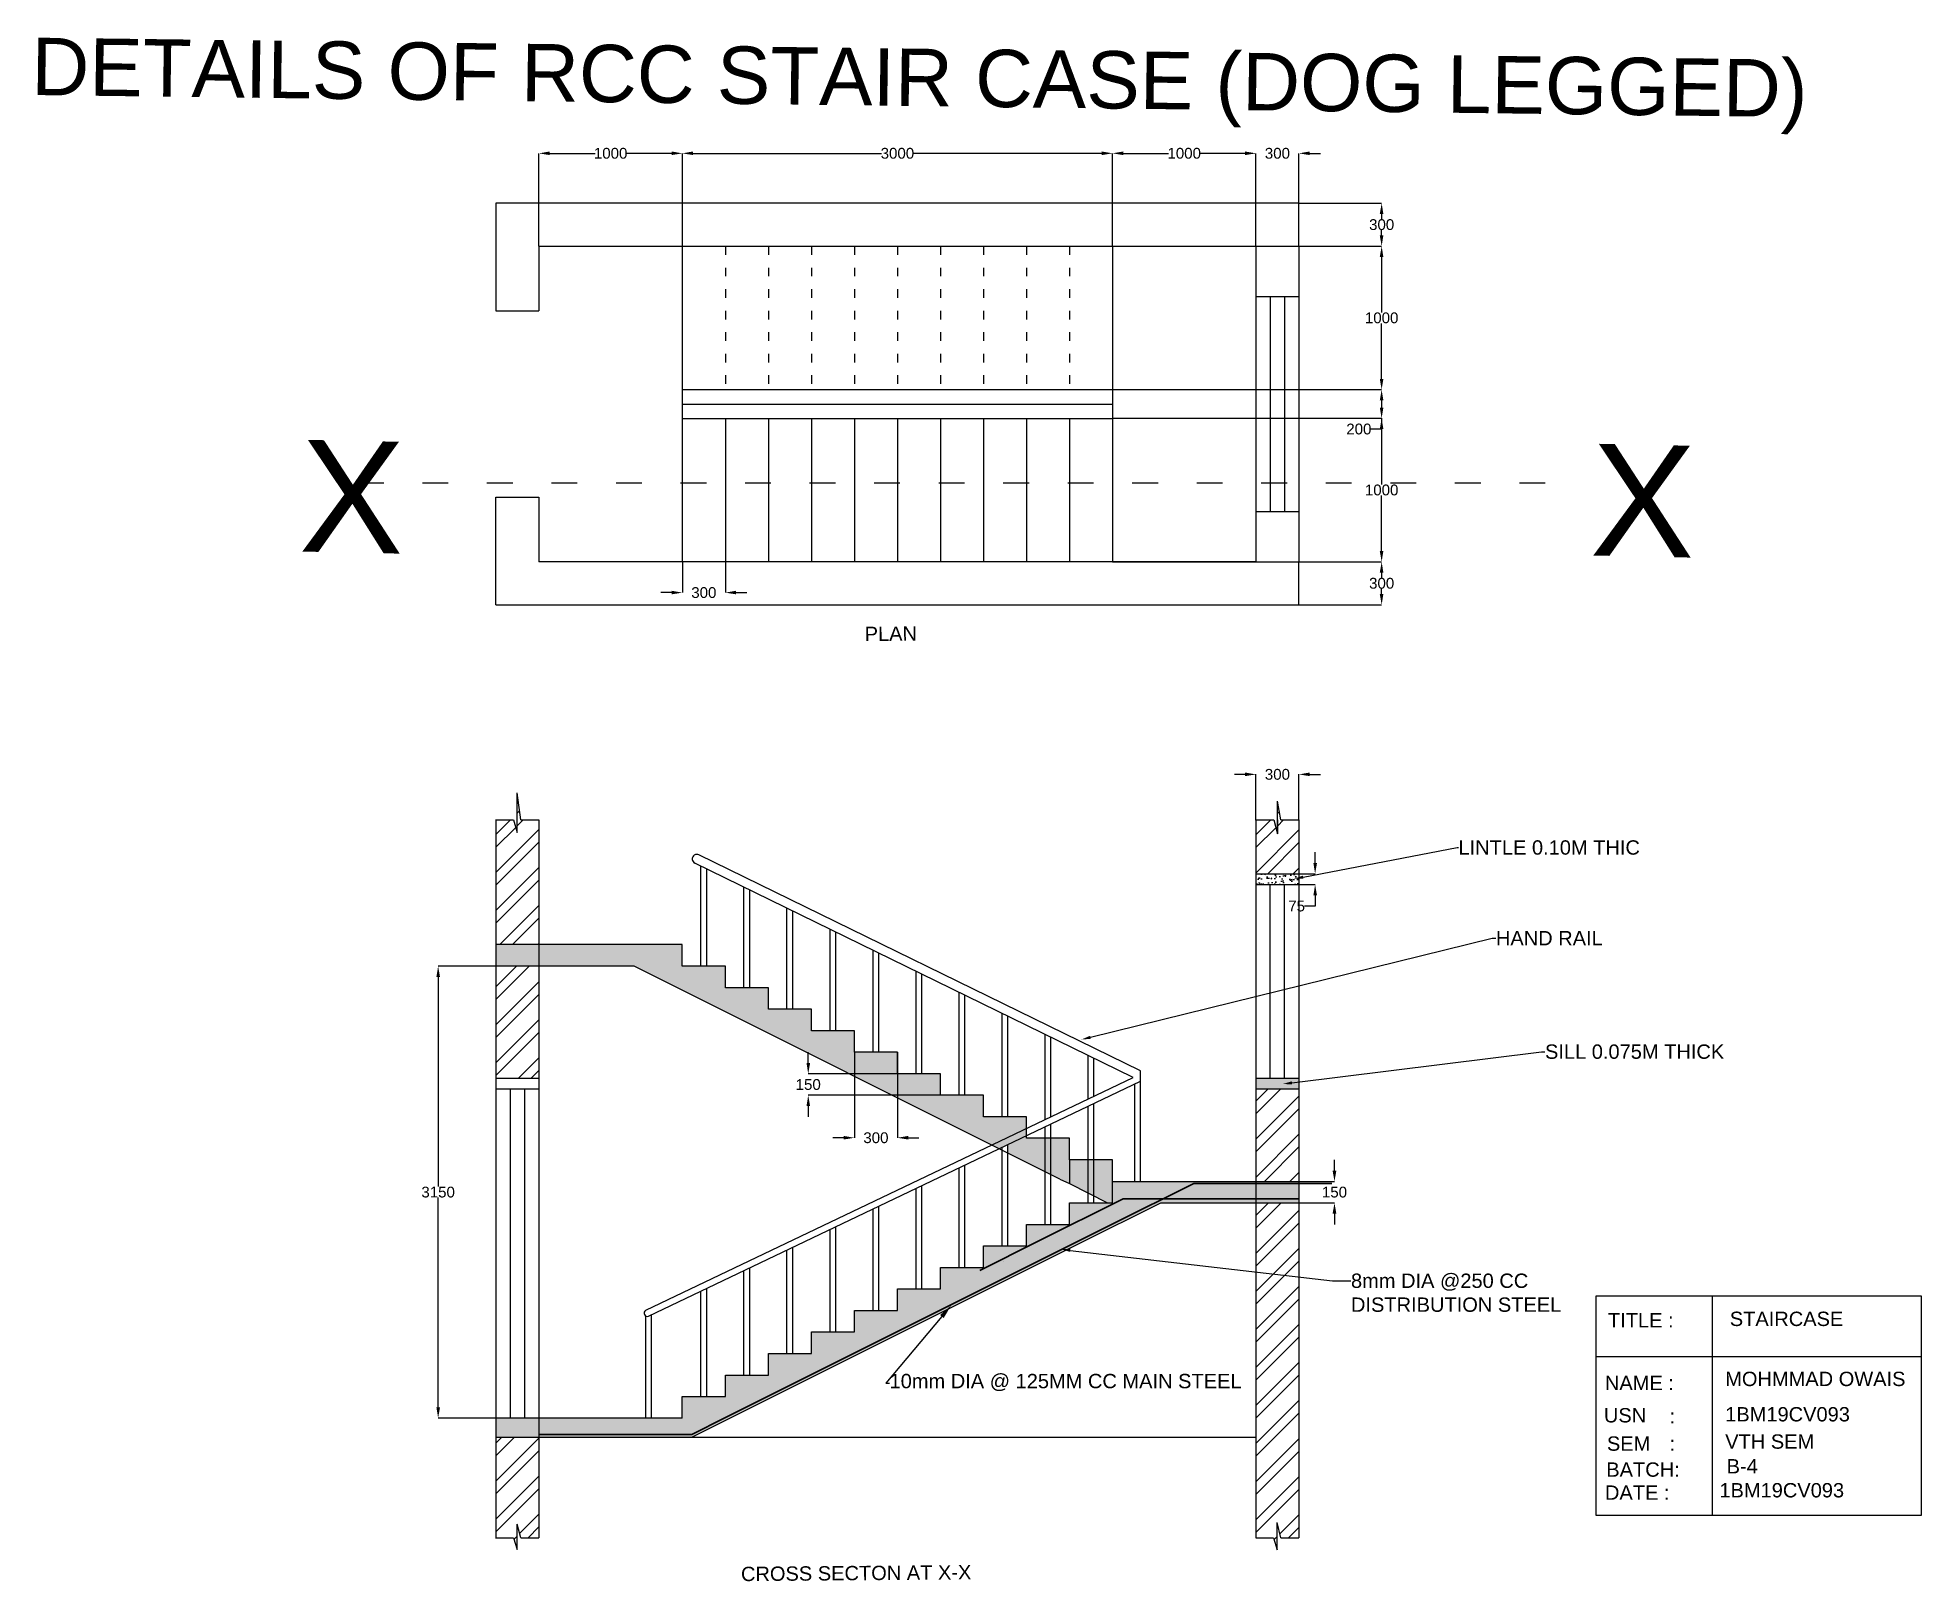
# Model space of a CAD drawing. Header units: inches. Extents: x 10357 to 23494, y 3019 to 13779.
import ezdxf
from ezdxf import colors
from ezdxf.entities.mleader import LeaderData, LeaderLine
from ezdxf.math import Vec2, Vec3

# ---------------------------------------------------------------- set-up
doc = ezdxf.new("R2010")
doc.units = ezdxf.units.IN
doc.header["$MEASUREMENT"] = 0
doc.linetypes.add('ACAD_ISO03W100', pattern=[30, 12, -18])
doc.layers.add('dim', color=30, linetype='Continuous', plot=False)
doc.layers.add('naming', color=4, linetype='Continuous', plot=False)
doc.layers.add('hatches', color=3, linetype='Continuous')
doc.styles.add('Annotative', font='arial.ttf')
doc.styles.get("Standard").update_dxf_attribs({"font": 'arial.ttf'})
doc.dimstyles.get("Standard").update_dxf_attribs({"dimtxt": 75.18, "dimasz": 75.18, "dimexe": 0.18, "dimexo": 0.0625, "dimgap": 0.09, "dimtad": 0, "dimtih": 1, "dimtoh": 1, "dimdec": 0, "dimzin": 0, "dimdsep": 46, "dimtxsty": 'Standard', "dimcen": 0.09, "dimadec": 0, "dimazin": 0, "dimtfac": 1, "dimtdec": 0, "dimtofl": 0, "dimtmove": 0, "dimatfit": 3, "dimfxl": 1, "dimtolj": 1, "dimtzin": 0, "dimarcsym": 0})
pattern_1 = [(45, (0, 1831.61), (-132.5825, 132.5825), []), (45, (88.39, 1831.61), (-132.5825, 132.5825), [])]

# ---------------------------------------------------------------- blocks, each defined once
blk = doc.blocks.new('*D2')
at = {"layer": 'Defpoints', "color": 0, "transparency": 16777216}
for p in [(14853, 12973), (13853, 12326), (14853, 12326)]:
    blk.add_point(p, dxfattribs=at)
at = {"layer": 'dim', "color": 0, "lineweight": -2, "transparency": 16777216}
for p, q in [((13853, 12326), (13853, 12973)), ((13928, 12973), (14244, 12973)), ((14778, 12973), (14462, 12973)), ((14853, 12326), (14853, 12973))]:
    blk.add_line(p, q, dxfattribs=at)
at = {"layer": 'dim', "color": 0, "transparency": 16777216}
for points in [[(13928, 12986), (13928, 12961), (13853, 12973)], [(14778, 12986), (14778, 12961), (14853, 12973)]]:
    blk.add_solid(points, dxfattribs=at)
at = {"layer": 'dim', "color": 0, "transparency": 16777216, "insert": (14353, 12973), "char_height": 75.2, "attachment_point": 5}
blk.add_mtext('\\A1;1000', dxfattribs=at)
blk = doc.blocks.new('*D3')
at = {"layer": 'Defpoints', "color": 0, "transparency": 16777216}
for p in [(17853, 12973), (14853, 12326), (17853, 12326)]:
    blk.add_point(p, dxfattribs=at)
at = {"layer": 'dim', "color": 0, "lineweight": -2, "transparency": 16777216}
for p, q in [((14853, 12326), (14853, 12973)), ((14928, 12973), (16241, 12973)), ((17778, 12973), (16465, 12973)), ((17853, 12326), (17853, 12973))]:
    blk.add_line(p, q, dxfattribs=at)
at = {"layer": 'dim', "color": 0, "transparency": 16777216}
for points in [[(14928, 12986), (14928, 12961), (14853, 12973)], [(17778, 12986), (17778, 12961), (17853, 12973)]]:
    blk.add_solid(points, dxfattribs=at)
at = {"layer": 'dim', "color": 0, "transparency": 16777216, "insert": (16353, 12973), "char_height": 75.2, "attachment_point": 5}
blk.add_mtext('\\A1;3000', dxfattribs=at)
blk = doc.blocks.new('*D4')
at = {"layer": 'Defpoints', "color": 0, "transparency": 16777216}
for p in [(18853, 12973), (17853, 12326), (18853, 12326)]:
    blk.add_point(p, dxfattribs=at)
at = {"layer": 'dim', "color": 0, "lineweight": -2, "transparency": 16777216}
for p, q in [((17853, 12326), (17853, 12973)), ((17928, 12973), (18244, 12973)), ((18778, 12973), (18462, 12973)), ((18853, 12326), (18853, 12973))]:
    blk.add_line(p, q, dxfattribs=at)
at = {"layer": 'dim', "color": 0, "transparency": 16777216}
for points in [[(17928, 12986), (17928, 12961), (17853, 12973)], [(18778, 12986), (18778, 12961), (18853, 12973)]]:
    blk.add_solid(points, dxfattribs=at)
at = {"layer": 'dim', "color": 0, "transparency": 16777216, "insert": (18353, 12973), "char_height": 75.2, "attachment_point": 5}
blk.add_mtext('\\A1;1000', dxfattribs=at)
blk = doc.blocks.new('*D5')
at = {"layer": 'Defpoints', "color": 0, "transparency": 16777216}
for p in [(19153, 12973), (18853, 12626), (19153, 12626)]:
    blk.add_point(p, dxfattribs=at)
at = {"layer": 'dim', "color": 0, "lineweight": -2, "transparency": 16777216}
for p, q in [((18778, 12973), (18703, 12973)), ((18853, 12626), (18853, 12973)), ((19153, 12626), (19153, 12973)), ((19228, 12973), (19303, 12973))]:
    blk.add_line(p, q, dxfattribs=at)
at = {"layer": 'dim', "color": 0, "transparency": 16777216}
for points in [[(18778, 12986), (18778, 12961), (18853, 12973)], [(19228, 12986), (19228, 12961), (19153, 12973)]]:
    blk.add_solid(points, dxfattribs=at)
at = {"layer": 'dim', "color": 0, "transparency": 16777216, "insert": (19003, 12973), "char_height": 75.2, "attachment_point": 5}
blk.add_mtext('\\A1;300', dxfattribs=at)
blk = doc.blocks.new('*D6')
at = {"layer": 'Defpoints', "color": 0, "transparency": 16777216}
for p in [(19153, 12626), (19153, 12326), (19730, 12326)]:
    blk.add_point(p, dxfattribs=at)
at = {"layer": 'dim', "color": 0, "lineweight": -2, "transparency": 16777216}
for p, q in [((19153, 12626), (19730, 12626)), ((19730, 12551), (19730, 12514)), ((19730, 12401), (19730, 12437)), ((19153, 12326), (19730, 12326))]:
    blk.add_line(p, q, dxfattribs=at)
at = {"layer": 'dim', "color": 0, "transparency": 16777216}
for points in [[(19717, 12551), (19742, 12551), (19730, 12626)], [(19717, 12401), (19742, 12401), (19730, 12326)]]:
    blk.add_solid(points, dxfattribs=at)
at = {"layer": 'dim', "color": 0, "transparency": 16777216, "insert": (19730, 12476), "char_height": 75.2, "attachment_point": 5}
blk.add_mtext('\\A1;300', dxfattribs=at)
blk = doc.blocks.new('*D7')
at = {"layer": 'Defpoints', "color": 0, "transparency": 16777216}
for p in [(17853, 12326), (17853, 11326), (19730, 11326)]:
    blk.add_point(p, dxfattribs=at)
at = {"layer": 'dim', "color": 0, "lineweight": -2, "transparency": 16777216}
for p, q in [((17853, 12326), (19730, 12326)), ((19730, 12251), (19730, 11864)), ((19730, 11401), (19730, 11787)), ((17853, 11326), (19730, 11326))]:
    blk.add_line(p, q, dxfattribs=at)
at = {"layer": 'dim', "color": 0, "transparency": 16777216}
for points in [[(19717, 12251), (19742, 12251), (19730, 12326)], [(19717, 11401), (19742, 11401), (19730, 11326)]]:
    blk.add_solid(points, dxfattribs=at)
at = {"layer": 'dim', "color": 0, "transparency": 16777216, "insert": (19730, 11826), "char_height": 75.2, "attachment_point": 5}
blk.add_mtext('\\A1;1000', dxfattribs=at)
blk = doc.blocks.new('*D8')
at = {"layer": 'Defpoints', "color": 0, "transparency": 16777216}
for p in [(17853, 11326), (17853, 11126), (19730, 11126)]:
    blk.add_point(p, dxfattribs=at)
at = {"layer": 'dim', "color": 0, "lineweight": -2, "transparency": 16777216}
for p, q in [((17853, 11326), (19730, 11326)), ((19730, 11251), (19730, 11201)), ((17853, 11126), (19730, 11126)), ((19730, 11051), (19654, 11051)), ((19730, 11126), (19730, 11051))]:
    blk.add_line(p, q, dxfattribs=at)
at = {"layer": 'dim', "color": 0, "transparency": 16777216}
for points in [[(19717, 11251), (19742, 11251), (19730, 11326)], [(19717, 11201), (19742, 11201), (19730, 11126)]]:
    blk.add_solid(points, dxfattribs=at)
at = {"layer": 'dim', "color": 0, "transparency": 16777216, "insert": (19571, 11051), "char_height": 75.2, "attachment_point": 5}
blk.add_mtext('\\A1;200', dxfattribs=at)
blk = doc.blocks.new('*D9')
at = {"layer": 'Defpoints', "color": 0, "transparency": 16777216}
for p in [(17853, 11126), (17853, 10126), (19730, 10126)]:
    blk.add_point(p, dxfattribs=at)
at = {"layer": 'dim', "color": 0, "lineweight": -2, "transparency": 16777216}
for p, q in [((17853, 11126), (19730, 11126)), ((19730, 11051), (19730, 10664)), ((19730, 10201), (19730, 10587)), ((17853, 10126), (19730, 10126))]:
    blk.add_line(p, q, dxfattribs=at)
at = {"layer": 'dim', "color": 0, "transparency": 16777216}
for points in [[(19717, 11051), (19742, 11051), (19730, 11126)], [(19717, 10201), (19742, 10201), (19730, 10126)]]:
    blk.add_solid(points, dxfattribs=at)
at = {"layer": 'dim', "color": 0, "transparency": 16777216, "insert": (19730, 10626), "char_height": 75.2, "attachment_point": 5}
blk.add_mtext('\\A1;1000', dxfattribs=at)
blk = doc.blocks.new('*D10')
at = {"layer": 'Defpoints', "color": 0, "transparency": 16777216}
for p in [(19153, 10126), (19153, 9826), (19730, 9826)]:
    blk.add_point(p, dxfattribs=at)
at = {"layer": 'dim', "color": 0, "lineweight": -2, "transparency": 16777216}
for p, q in [((19153, 10126), (19730, 10126)), ((19730, 10050), (19730, 10014)), ((19730, 9901), (19730, 9937)), ((19153, 9826), (19730, 9826))]:
    blk.add_line(p, q, dxfattribs=at)
at = {"layer": 'dim', "color": 0, "transparency": 16777216}
for points in [[(19717, 10050), (19742, 10050), (19730, 10126)], [(19717, 9901), (19742, 9901), (19730, 9826)]]:
    blk.add_solid(points, dxfattribs=at)
at = {"layer": 'dim', "color": 0, "transparency": 16777216, "insert": (19730, 9976), "char_height": 75.2, "attachment_point": 5}
blk.add_mtext('\\A1;300', dxfattribs=at)
blk = doc.blocks.new('*D11')
at = {"layer": 'Defpoints', "color": 0, "transparency": 16777216}
for p in [(14853, 10126), (15153, 10126), (15153, 9911)]:
    blk.add_point(p, dxfattribs=at)
at = {"layer": 'dim', "color": 0, "lineweight": -2, "transparency": 16777216}
for p, q in [((14853, 10126), (14853, 9911)), ((15153, 10126), (15153, 9911)), ((14778, 9911), (14703, 9911)), ((15228, 9911), (15303, 9911))]:
    blk.add_line(p, q, dxfattribs=at)
at = {"layer": 'dim', "color": 0, "transparency": 16777216}
for points in [[(14778, 9924), (14778, 9899), (14853, 9911)], [(15228, 9924), (15228, 9899), (15153, 9911)]]:
    blk.add_solid(points, dxfattribs=at)
at = {"layer": 'dim', "color": 0, "transparency": 16777216, "insert": (15003, 9911), "char_height": 75.2, "attachment_point": 5}
blk.add_mtext('\\A1;300', dxfattribs=at)
blk = doc.blocks.new('*D12')
at = {"layer": 'Defpoints', "color": 0, "transparency": 16777216}
for p in [(19153, 8644), (18853, 8326), (19153, 8326)]:
    blk.add_point(p, dxfattribs=at)
at = {"layer": 'dim', "color": 0, "lineweight": -2, "transparency": 16777216}
for p, q in [((18778, 8644), (18703, 8644)), ((18853, 8326), (18853, 8645)), ((19153, 8326), (19153, 8645)), ((19228, 8644), (19303, 8644))]:
    blk.add_line(p, q, dxfattribs=at)
at = {"layer": 'dim', "color": 0, "transparency": 16777216}
for points in [[(18778, 8657), (18778, 8632), (18853, 8644)], [(19228, 8657), (19228, 8632), (19153, 8644)]]:
    blk.add_solid(points, dxfattribs=at)
at = {"layer": 'dim', "color": 0, "transparency": 16777216, "insert": (19003, 8644), "char_height": 75.2, "attachment_point": 5}
blk.add_mtext('\\A1;300', dxfattribs=at)
blk = doc.blocks.new('*D13')
at = {"layer": 'Defpoints', "color": 0, "transparency": 16777216}
for p in [(19153, 7951), (19153, 7876), (19266, 7876)]:
    blk.add_point(p, dxfattribs=at)
at = {"layer": 'dim', "color": 0, "lineweight": -2, "transparency": 16777216}
for p, q in [((19266, 8026), (19266, 8101)), ((19153, 7951), (19266, 7951)), ((19153, 7876), (19266, 7876)), ((19266, 7801), (19266, 7726)), ((19266, 7726), (19191, 7726))]:
    blk.add_line(p, q, dxfattribs=at)
at = {"layer": 'dim', "color": 0, "transparency": 16777216}
for points in [[(19254, 8026), (19279, 8026), (19266, 7951)], [(19254, 7801), (19279, 7801), (19266, 7876)]]:
    blk.add_solid(points, dxfattribs=at)
at = {"layer": 'dim', "color": 0, "transparency": 16777216, "insert": (19137, 7726), "char_height": 75.2, "attachment_point": 5}
blk.add_mtext('\\A1;75', dxfattribs=at)
blk = doc.blocks.new('*D14')
at = {"layer": 'Defpoints', "color": 0, "transparency": 16777216}
for p in [(19153, 5807), (18191, 5657), (19401, 5657)]:
    blk.add_point(p, dxfattribs=at)
at = {"layer": 'dim', "color": 0, "lineweight": -2, "transparency": 16777216}
for p, q in [((19401, 5882), (19401, 5958)), ((19153, 5807), (19401, 5807)), ((18191, 5657), (19401, 5657)), ((19401, 5582), (19401, 5507))]:
    blk.add_line(p, q, dxfattribs=at)
at = {"layer": 'dim', "color": 0, "transparency": 16777216}
for points in [[(19388, 5882), (19414, 5882), (19401, 5807)], [(19388, 5582), (19414, 5582), (19401, 5657)]]:
    blk.add_solid(points, dxfattribs=at)
at = {"layer": 'dim', "color": 0, "transparency": 16777216, "insert": (19401, 5732), "char_height": 75.2, "attachment_point": 5}
blk.add_mtext('\\A1;150', dxfattribs=at)
blk = doc.blocks.new('*D15')
at = {"layer": 'Defpoints', "color": 0, "transparency": 16777216}
for p in [(13553, 7307), (13150, 4157), (13553, 4157)]:
    blk.add_point(p, dxfattribs=at)
at = {"layer": 'dim', "color": 0, "lineweight": -2, "transparency": 16777216}
for p, q in [((13553, 7307), (13150, 7307)), ((13150, 7232), (13150, 5771)), ((13150, 4232), (13150, 5694)), ((13553, 4157), (13150, 4157))]:
    blk.add_line(p, q, dxfattribs=at)
at = {"layer": 'dim', "color": 0, "transparency": 16777216}
for points in [[(13138, 7232), (13163, 7232), (13150, 7307)], [(13138, 4232), (13163, 4232), (13150, 4157)]]:
    blk.add_solid(points, dxfattribs=at)
at = {"layer": 'dim', "color": 0, "transparency": 16777216, "insert": (13150, 5732), "char_height": 75.2, "attachment_point": 5}
blk.add_mtext('\\A1;3150', dxfattribs=at)
blk = doc.blocks.new('*D16')
at = {"layer": 'Defpoints', "color": 0, "transparency": 16777216}
for p in [(16653, 6557), (15731, 6407), (16653, 6407)]:
    blk.add_point(p, dxfattribs=at)
at = {"layer": 'dim', "color": 0, "lineweight": -2, "transparency": 16777216}
for p, q in [((15731, 6632), (15731, 6708)), ((16653, 6557), (15731, 6557)), ((16653, 6407), (15731, 6407)), ((15731, 6332), (15731, 6257))]:
    blk.add_line(p, q, dxfattribs=at)
at = {"layer": 'dim', "color": 0, "transparency": 16777216}
for points in [[(15719, 6632), (15744, 6632), (15731, 6557)], [(15719, 6332), (15744, 6332), (15731, 6407)]]:
    blk.add_solid(points, dxfattribs=at)
at = {"layer": 'dim', "color": 0, "transparency": 16777216, "insert": (15731, 6482), "char_height": 75.2, "attachment_point": 5}
blk.add_mtext('\\A1;150', dxfattribs=at)
blk = doc.blocks.new('*D17')
at = {"layer": 'Defpoints', "color": 0, "transparency": 16777216}
for p in [(16053, 6707), (16353, 6707), (16353, 6111)]:
    blk.add_point(p, dxfattribs=at)
at = {"layer": 'dim', "color": 0, "lineweight": -2, "transparency": 16777216}
for p, q in [((16053, 6707), (16053, 6111)), ((16353, 6707), (16353, 6111)), ((15978, 6111), (15903, 6111)), ((16428, 6111), (16503, 6111))]:
    blk.add_line(p, q, dxfattribs=at)
at = {"layer": 'dim', "color": 0, "transparency": 16777216}
for points in [[(15978, 6124), (15978, 6099), (16053, 6111)], [(16428, 6124), (16428, 6099), (16353, 6111)]]:
    blk.add_solid(points, dxfattribs=at)
at = {"layer": 'dim', "color": 0, "transparency": 16777216, "insert": (16203, 6111), "char_height": 75.2, "attachment_point": 5}
blk.add_mtext('\\A1;300', dxfattribs=at)

msp = doc.modelspace()

# ---------------------------------------------------------------- hatches: boundary and pattern name
at = {"layer": 'hatches', "true_color": 0xffffff}
h = msp.add_hatch(dxfattribs=at)
h.set_pattern_fill('ANSI32', scale=500)
h.set_pattern_definition(pattern_1)
h.paths.add_polyline_path([(13852.9, 8326.4), (13726.2, 8326.4), (13701.2, 8514.6), (13701.2, 8238.1), (13676.2, 8326.4), (13552.9, 8326.4), (13552.9, 7457.3), (13852.9, 7457.3)])
h.paths.add_polyline_path([(13852.9, 7307.3), (13552.9, 7307.3), (13552.9, 6524.4), (13852.9, 6524.4)])
h.paths.add_polyline_path([(13852.9, 4023.1), (13552.9, 4023.1), (13552.9, 3323.1), (13676.2, 3323.1), (13701.2, 3241.7), (13701.2, 3416.9), (13726.2, 3323.1), (13852.9, 3323.1)])
h.paths.add_polyline_path([(19152.9, 8326.4), (19027.9, 8326.4), (19002.9, 8458), (19002.9, 8230.7), (18977.9, 8326.4), (18852.9, 8326.4), (18852.9, 7951.1), (19152.9, 7951.1)])
h.paths.add_polyline_path([(19152.9, 6449.6), (18852.9, 6449.6), (18852.9, 5807.3), (19152.9, 5807.3)])
h.paths.add_polyline_path([(19149.5, 4023.1), (18852.9, 4023.1), (18852.9, 3323.1), (18976.2, 3323.1), (19001.2, 3240), (19001.2, 3428.4), (19026.2, 3323.1), (19149.5, 3323.1)])
h = msp.add_hatch(dxfattribs=at)
h.set_pattern_fill('AR-CONC', scale=25)
h.set_pattern_definition([(50, (0, 1831.61), (179.315, -15.688), [18.75, -206.25]), (355, (0, 1831.61), (-34.6878, 188.048), [15, -165]), (100.4514, (14.94, 1830.3), (144.6272, 172.36), [15.935, -175.2855]), (46.1842, (0, 1881.61), (266.8103, -41.3798), [28.125, -309.375]), (96.6356, (22.23, 1878.16), (233.6655, 243.5297), [23.9026, -262.9284]), (351.1842, (0, 1881.6), (233.6655, 243.5297), [22.5, -247.5]), (21, (25, 1869.11), (149.2268, -100.6547), [18.75, -206.25]), (326, (25, 1869.11), (60.8288, 181.2875), [15, -165]), (71.4514, (37.44, 1860.72), (210.0556, 80.6328), [15.935, -175.2855]), (37.5, (0, 1831.61), (3.03996, 83.22346), [0, -163, 0, -167.5, 0, -165.625]), (7.5, (0, 1831.61), (65.7674, 98.60293), [0, -95.5, 0, -159.25, 0, -63.125]), (327.5, (-55.75, 1831.61), (133.4556, -5.63872), [0, -62.5, 0, -195, 0, -258.75]), (317.5, (-80.75, 1831.61), (145.79654, 25.02625), [0, -81.25, 0, -129.5, 0, -183.75])])
h.paths.add_polyline_path([(14852.9, 7457.3), (14552.9, 7457.3), (13852.9, 7457.3), (13852.9, 7307.3), (14517.5, 7307.3), (17011, 6060.5), (17252.9, 6176.1), (17252.9, 6257.3), (16952.9, 6257.3), (16952.9, 6407.3), (16652.9, 6407.3), (16652.9, 6557.3), (16352.9, 6557.3), (16352.9, 6707.3), (16052.9, 6707.3), (16052.9, 6857.3), (15752.9, 6857.3), (15752.9, 7007.3), (15452.9, 7007.3), (15452.9, 7157.3), (15152.9, 7157.3), (15152.9, 7307.3), (14852.9, 7307.3)])
h.paths.add_polyline_path([(13852.9, 7457.3), (13552.9, 7457.3), (13552.9, 7307.3), (13852.9, 7307.3)])
h.paths.add_polyline_path([(17252.9, 6126.2), (17252.9, 6176.1), (17011, 6060.5), (17062, 6035)])
h.paths.add_polyline_path([(17382.9, 6107.3), (17252.9, 6107.3), (17252.9, 6126.2), (17122.9, 6064.2), (17122.9, 6004.6), (17382.9, 5874.6)])
h.paths.add_polyline_path([(17422.9, 6107.3), (17382.9, 6107.3), (17382.9, 5874.6), (17422.9, 5854.6)])
h.paths.add_polyline_path([(17552.9, 5957.3), (17552.9, 6107.3), (17422.9, 6107.3), (17422.9, 5854.6), (17485.8, 5823.1), (17552.9, 5791.3), (17552.9, 5807.3)])
h.paths.add_polyline_path([(17682.9, 5957.3), (17552.9, 5957.3), (17552.9, 5807.3), (17552.9, 5791.3), (17682.9, 5725.5)])
h.paths.add_polyline_path([(17722.9, 5957.3), (17682.9, 5957.3), (17682.9, 5725.5), (17722.9, 5705.2)])
h.paths.add_polyline_path([(17852.9, 5807.3), (17852.9, 5957.3), (17722.9, 5957.3), (17722.9, 5705.2), (17817.7, 5657.3), (17852.9, 5657.3)])
h.paths.add_polyline_path([(18852.9, 5807.3), (17852.9, 5807.3), (17852.9, 5657.3), (17817.7, 5657.3), (17552.9, 5657.3), (17552.9, 5507.3), (17252.9, 5507.3), (17252.9, 5357.3), (16952.9, 5357.3), (16952.9, 5207.3), (16652.9, 5207.3), (16652.9, 5057.3), (16352.9, 5057.3), (16352.9, 4907.3), (16052.9, 4907.3), (16052.9, 4757.3), (15752.9, 4757.3), (15752.9, 4607.3), (15452.9, 4607.3), (15452.9, 4457.3), (15152.9, 4457.3), (15152.9, 4307.3), (14852.9, 4307.3), (14852.9, 4157.3), (13852.9, 4157.3), (13852.9, 4023.1), (14920, 4023.1), (17620, 5373.1), (18190.5, 5657.3), (18852.9, 5657.3)])
h.paths.add_polyline_path([(19152.9, 5807.3), (18852.9, 5807.3), (18852.9, 5657.3), (19152.9, 5657.3)])
h.paths.add_polyline_path([(19152.9, 6524.6), (18852.9, 6524.6), (18852.9, 6449.6), (19152.9, 6449.6)])
h.paths.add_polyline_path([(13852.9, 4157.3), (13552.9, 4157.3), (13552.9, 4023.1), (13852.9, 4023.1)])
h = msp.add_hatch(dxfattribs=at)
h.set_pattern_fill('ANSI32', scale=500)
h.set_pattern_definition(pattern_1)
h.paths.add_polyline_path([(19152.9, 5657.3), (18852.9, 5657.3), (18852.9, 4023.1), (19149.5, 4023.1), (19152.9, 4157.3)])
at = {"layer": 'naming', "true_color": 0xffffff}
h = msp.add_hatch(dxfattribs=at)
h.set_pattern_fill('AR-CONC', scale=10)
h.set_pattern_definition([(50, (0, 1831.61), (71.72602, -6.27521), [7.5, -82.5]), (355, (0, 1831.61), (-13.87513, 75.2192), [6, -66]), (100.45144, (5.98, 1831.09), (57.85088, 68.944), [6.37402, -70.1142]), (46.1842, (0, 1851.61), (106.72413, -16.55193), [11.25, -123.75]), (96.63564, (8.89, 1850.23), (93.4662, 97.41186), [9.56103, -105.1714]), (351.18416, (0, 1851.61), (93.4662, 97.41186), [9, -99]), (21, (10, 1846.61), (59.6907, -40.26189), [7.5, -82.5]), (326, (10, 1846.61), (24.33153, 72.515), [6, -66]), (71.45144, (14.974, 1843.256), (84.02224, 32.25312), [6.37402, -70.1142]), (37.5, (0, 1831.612), (1.215986, 33.289385), [0, -65.2, 0, -67, 0, -66.25]), (7.5, (0, 1831.61), (26.306954, 39.44117), [0, -38.2, 0, -63.7, 0, -25.25]), (327.5, (-22.3, 1831.612), (53.382244, -2.255487), [0, -25, 0, -78, 0, -103.5]), (317.5, (-32.3, 1831.61), (58.31862, 10.0105), [0, -32.5, 0, -51.8, 0, -73.5])])
h.paths.add_polyline_path([(19152.9, 7876.1), (19152.9, 7951.1), (18852.9, 7951.1), (18852.9, 7876.1)])

# ---------------------------------------------------------------- linework, layer by layer
at = {"color": 7, "true_color": 0xffffff}
for p, q in [((19152.9, 12625.8), (13552.9, 12625.8)), ((13552.9, 12625.8), (13552.9, 11875.8)), ((19152.9, 12325.8), (19152.9, 12625.8)), ((13852.9, 12325.8), (13852.9, 11875.8)), ((13852.9, 12325.8), (18852.9, 12325.8)), ((14852.9, 12325.8), (14852.9, 10125.8)), ((17852.9, 12325.8), (17852.9, 10125.8)), ((18852.9, 12325.8), (18852.9, 10125.8)), ((19152.9, 12325.8), (19152.9, 10125.8)), ((18852.9, 11975.8), (19152.9, 11975.8)), ((18952.9, 11975.8), (18952.9, 10475.8)), ((19052.9, 11975.8), (19052.9, 10475.8)), ((13552.9, 11875.8), (13852.9, 11875.8)), ((14852.9, 11325.8), (17852.9, 11325.8)), ((14852.9, 11225.8), (17852.9, 11225.8)), ((14852.9, 11125.8), (17852.9, 11125.8)), ((15152.9, 11125.8), (15152.9, 10125.8)), ((15452.9, 11125.8), (15452.9, 10125.8)), ((15752.9, 11125.8), (15752.9, 10125.8)), ((16052.9, 11125.8), (16052.9, 10125.8)), ((16352.9, 11125.8), (16352.9, 10125.8)), ((16652.9, 11125.8), (16652.9, 10125.8)), ((16952.9, 11125.8), (16952.9, 10125.8)), ((17252.9, 11125.8), (17252.9, 10125.8)), ((17552.9, 11125.8), (17552.9, 10125.8)), ((18852.9, 10676), (18852.9, 10475.8)), ((13552.9, 9825.7), (13552.9, 10575.7)), ((13552.9, 10575.7), (13852.9, 10575.7)), ((13852.9, 10575.7), (13852.9, 10125.8)), ((18852.9, 10475.8), (19152.9, 10475.8)), ((13852.9, 10125.8), (13852.9, 10125.7)), ((18852.9, 10125.7), (13852.9, 10125.7)), ((18852.9, 10125.8), (18852.9, 10125.7)), ((19152.9, 9825.7), (19152.9, 10125.7)), ((13552.9, 9825.7), (19152.9, 9825.7)), ((13552.9, 9825.7), (18852.9, 9825.7)), ((13701.2, 8238.1), (13701.2, 8514.6)), ((13726.2, 8326.4), (13701.2, 8514.6)), ((19002.9, 8230.7), (19002.9, 8458)), ((19027.9, 8326.4), (19002.9, 8458)), ((13549.5, 8326.4), (13676.2, 8326.4)), ((13676.2, 8326.4), (13701.2, 8238.1)), ((13726.2, 8326.4), (13852.9, 8326.4)), ((18852.9, 8326.4), (18977.9, 8326.4)), ((18977.9, 8326.4), (19002.9, 8230.7)), ((19002.9, 8326.4), (19002.9, 8230.7)), ((19027.9, 8326.4), (19152.9, 8326.4)), ((19152.9, 8326.4), (19152.9, 3323.1)), ((17996.9, 6531.4), (14940.4, 8024.8)), ((18048.7, 6578.8), (14969.1, 8083.5)), ((14982.9, 7307.3), (14982.9, 8004.1)), ((15022.9, 7307.3), (15022.9, 7984.5)), ((18852.9, 7951.1), (19152.9, 7951.1)), ((15282.9, 7157.3), (15282.9, 7857.5)), ((15322.9, 7157.3), (15322.9, 7838)), ((18852.9, 7876.1), (19152.9, 7876.1)), ((18953.1, 6524.6), (18952.9, 7876.1)), ((19053.1, 6524.6), (19052.9, 7876.1)), ((15582.9, 7007.3), (15582.9, 7710.9)), ((15622.9, 7007.3), (15622.9, 7691.4)), ((15882.9, 6857.3), (15882.9, 7564.3)), ((15922.9, 6857.3), (15922.9, 7544.8)), ((14552.9, 7457.3), (13552.9, 7457.3)), ((14852.9, 7457.3), (14552.9, 7457.3)), ((14852.9, 7307.3), (14852.9, 7457.3)), ((16182.9, 6707.3), (16182.9, 7417.7)), ((16222.9, 6707.3), (16222.9, 7398.2)), ((14517.5, 7307.3), (13552.9, 7307.3)), ((17485.8, 5823.1), (14517.5, 7307.3)), ((15152.9, 7307.3), (14852.9, 7307.3)), ((15152.9, 7307.3), (14852.9, 7307.3)), ((15152.9, 7157.3), (15152.9, 7307.3)), ((16482.9, 6557.3), (16482.9, 7271.2)), ((16522.9, 6557.3), (16522.9, 7251.6)), ((15452.9, 7157.3), (15152.9, 7157.3)), ((15452.9, 7007.3), (15452.9, 7157.3)), ((16782.9, 6407.3), (16782.9, 7124.6)), ((16822.9, 6407.3), (16822.9, 7105)), ((15752.9, 7007.3), (15452.9, 7007.3)), ((15752.9, 6857.3), (15752.9, 7007.3)), ((17082.9, 6257.3), (17082.9, 6978)), ((16052.9, 6857.3), (15752.9, 6857.3)), ((16052.9, 6707.3), (16052.9, 6857.3)), ((17122.9, 6257.3), (17122.9, 6958.5)), ((17382.9, 6238.2), (17382.9, 6831.3)), ((16352.9, 6707.3), (16052.9, 6707.3)), ((16352.9, 6557.3), (16352.9, 6707.3)), ((17422.9, 6257.3), (17422.9, 6811.8)), ((17682.9, 6381.5), (17682.9, 6684.8)), ((17722.9, 6400.6), (17722.9, 6665.3)), ((18048.7, 5806.2), (18048.7, 6578.8)), ((13852.9, 6524.4), (13552.9, 6524.4)), ((13852.9, 6449.7), (13552.9, 6449.7)), ((13652.9, 6449.7), (13652.9, 4157.3)), ((13752.9, 6449.7), (13752.9, 4157.3)), ((14598.8, 4908.4), (17996.9, 6531.4)), ((14618.2, 4867.8), (18048.7, 6506.3)), ((16652.9, 6557.3), (16352.9, 6557.3)), ((16652.9, 6407.3), (16652.9, 6557.3)), ((18008.7, 5806.2), (18008.7, 6487.2)), ((19153.4, 6524.6), (18852.9, 6524.6)), ((19153.4, 6449.6), (18852.9, 6449.6)), ((16952.9, 6407.3), (16652.9, 6407.3)), ((16952.9, 6257.3), (16952.9, 6407.3)), ((17682.9, 6381.5), (17682.9, 6407.3)), ((17682.9, 5657.3), (17682.9, 6331.6)), ((17682.9, 5957.3), (17682.9, 6331.6)), ((17722.9, 6400.6), (17722.9, 6407.3)), ((17722.9, 5657.3), (17722.9, 6350.7)), ((17722.9, 5957.3), (17722.9, 6350.7)), ((17252.9, 6257.3), (16952.9, 6257.3)), ((17252.9, 6107.3), (17252.9, 6257.3)), ((17382.9, 6238.2), (17382.9, 6257.3)), ((17382.9, 5507.3), (17382.9, 6188.3)), ((17382.9, 6107.3), (17382.9, 6188.3)), ((17422.9, 5507.3), (17422.9, 6207.4)), ((17422.9, 6107.3), (17422.9, 6207.4)), ((17082.9, 5357.3), (17082.9, 6045.1)), ((17122.9, 5357.3), (17122.9, 6064.2)), ((17552.9, 6107.3), (17252.9, 6107.3)), ((17552.9, 5957.3), (17552.9, 6107.3)), ((16822.9, 5207.3), (16822.9, 5920.9)), ((17852.9, 5957.3), (17552.9, 5957.3)), ((17552.9, 5957.3), (17552.9, 5807.3)), ((17852.9, 5807.3), (17852.9, 5957.3)), ((16782.9, 5207.3), (16782.9, 5901.8)), ((17485.8, 5823.1), (17552.9, 5791.3)), ((17552.9, 5807.3), (17552.9, 5791.3)), ((17552.9, 5791.3), (17817.7, 5657.3)), ((17852.9, 5807.3), (19152.9, 5807.3)), ((17852.9, 5657.3), (17852.9, 5807.3)), ((16482.9, 5057.3), (16482.9, 5758.5)), ((16522.9, 5057.3), (16522.9, 5777.6)), ((17552.9, 5507.3), (17552.9, 5657.3)), ((17552.9, 5657.3), (17852.9, 5657.3)), ((18190.5, 5657.3), (19152.9, 5657.3)), ((16182.9, 4907.3), (16182.9, 5615.2)), ((16222.9, 4907.3), (16222.9, 5634.3)), ((15882.9, 4757.3), (15882.9, 5471.9)), ((15922.9, 4757.3), (15922.9, 5491)), ((17252.9, 5357.3), (17252.9, 5507.3)), ((17252.9, 5507.3), (17552.9, 5507.3)), ((15582.9, 4607.3), (15582.9, 5328.6)), ((15622.9, 4607.3), (15622.9, 5347.7)), ((16952.9, 5207.3), (16952.9, 5357.3)), ((16952.9, 5357.3), (17252.9, 5357.3)), ((15282.9, 4457.3), (15282.9, 5185.3)), ((15322.9, 4457.3), (15322.9, 5204.4)), ((16652.9, 5057.3), (16652.9, 5207.3)), ((16652.9, 5207.3), (16952.9, 5207.3)), ((14982.9, 4307.3), (14982.9, 5042)), ((15014.9, 5057.3), (15022.9, 5057.3)), ((15022.9, 4307.3), (15022.9, 5057.3)), ((16352.9, 4907.3), (16352.9, 5057.3)), ((16352.9, 5057.3), (16652.9, 5057.3)), ((17019.9, 5073), (17020, 5073.1)), ((22034.2, 5010.2), (22034.2, 3477.9)), ((23493.6, 5010.2), (23493.6, 3477.9)), ((14598.8, 4158.4), (14598.8, 4867.8)), ((14638.8, 4158.4), (14638.8, 4877.6)), ((16052.9, 4757.3), (16052.9, 4907.3)), ((16052.9, 4907.3), (16352.9, 4907.3)), ((15752.9, 4607.3), (15752.9, 4757.3)), ((15752.9, 4757.3), (16052.9, 4757.3)), ((15452.9, 4457.3), (15452.9, 4607.3)), ((15452.9, 4607.3), (15752.9, 4607.3)), ((21226.8, 4586.7), (23493.6, 4586.7)), ((15152.9, 4307.3), (15152.9, 4457.3)), ((15152.9, 4457.3), (15452.9, 4457.3)), ((14852.9, 4157.3), (14852.9, 4307.3)), ((14852.9, 4307.3), (15152.9, 4307.3)), ((14852.9, 4157.3), (13552.9, 4157.3)), ((14852.9, 4157.3), (14852.9, 4157.3)), ((14852.9, 4157.3), (14852.9, 4157.3)), ((13549.5, 4023.1), (18852.9, 4023.1)), ((13701.2, 3241.7), (13701.2, 3416.9)), ((13726.2, 3323.1), (13701.2, 3416.9)), ((19001.2, 3240), (19001.2, 3428.4)), ((19026.2, 3323.1), (19001.2, 3428.4)), ((13549.5, 3323.1), (13676.2, 3323.1)), ((13676.2, 3323.1), (13701.2, 3241.7)), ((13726.2, 3323.1), (13852.9, 3323.1)), ((18852.9, 3323.1), (18976.2, 3323.1)), ((18976.2, 3323.1), (19001.2, 3240)), ((19026.2, 3323.1), (19152.9, 3323.1))]:
    msp.add_line(p, q, dxfattribs=at)
at = {"color": 7, "linetype": 'ACAD_ISO03W100', "ltscale": 5, "true_color": 0xffffff}
for p, q in [((15152.9, 12325.8), (15152.9, 11325.8)), ((15452.9, 12325.8), (15452.9, 11325.8)), ((15752.9, 12325.8), (15752.9, 11325.8)), ((16052.9, 12325.8), (16052.9, 11325.8)), ((16352.9, 12325.8), (16352.9, 11325.8)), ((16652.9, 12325.8), (16652.9, 11325.8)), ((16952.9, 12325.8), (16952.9, 11325.8)), ((17252.9, 12325.8), (17252.9, 11325.8)), ((17552.9, 12325.8), (17552.9, 11325.8))]:
    msp.add_line(p, q, dxfattribs=at)
at = {"color": 7, "linetype": 'ACAD_ISO03W100', "ltscale": 15, "true_color": 0xffffff}
msp.add_line((12590.7, 10676), (21132.4, 10676), dxfattribs=at)
at = {"color": 7, "linetype": 'ACAD_ISO03W100', "true_color": 0xffffff}
msp.add_line((14852.9, 10125.8), (14852.9, 10125.7), dxfattribs=at)
at = {"color": 7, "true_color": 0xffffff}
for points in [[(13552.9, 8326.4), (13552.9, 4157.3), (13552.9, 4023.1), (13552.9, 3323.1)], [(13852.9, 8326.4), (13852.9, 4157.3), (13852.9, 4023.1), (13852.9, 3323.1)], [(18852.9, 8326.4), (18852.9, 4023.1), (18852.9, 3323.1)], [(14920, 4023.1), (17620, 5373.1), (18190.5, 5657.3)], [(17095.1, 5250.4), (17096, 5250.8)], [(23493.6, 3477.9), (21226.8, 3477.9), (21226.8, 5010.2), (23493.6, 5010.2)], [(13780, 4157.9), (13852.9, 4157.9)]]:
    msp.add_lwpolyline(points, dxfattribs=at)
at = {"color": 7, "lineweight": 30, "true_color": 0xffffff}
for points in [[(13852.9, 4042.6), (14920, 4042.6), (15150.5, 4157.9), (17850.5, 5507.9), (18421, 5792), (19383.4, 5792)], [(16927.8, 5186.3), (17329.3, 5387.1), (17926.2, 5684.4), (19152.9, 5684.4)]]:
    msp.add_lwpolyline(points, dxfattribs=at)
at = {"color": 7, "true_color": 0xffffff}
for centre, radius, start, end in [((14954.8, 8054.2), 32.7, 63.95948, 243.95948), ((14608.5, 4888.1), 22.5, 115.53092, 295.53092)]:
    msp.add_arc(centre, radius, start, end, dxfattribs=at)

# ---------------------------------------------------------------- texts
for s, height, rotation, p in [('DETAILS OF RCC STAIR CASE (DOG LEGGED)', 400, 359.28434, (10311.4, 13379.8)), ('X', 779.2, 358.78049, (12178.8, 10197.9)), ('X', 779.2, 358.78049, (21181.7, 10170.3)), ('PLAN', 100, 0.44157, (16124.8, 9573.1)), ('CROSS SECTON AT X-X', 100, 0.44157, (15262.4, 3020.6))]:
    msp.add_text(s, height=height, rotation=rotation, dxfattribs=at).set_placement(p)
for s, p in [('TITLE :', (21308.1, 4789.1)), ('MOHMMAD OWAIS', (22125.9, 4380.4)), ('NAME :', (21286.9, 4352.3)), ('USN', (21279.9, 4126.8)), ('1BM19CV093', (22125.9, 4133.9)), (':', (21738.1, 4119.8)), ('SEM', (21301, 3929.5)), (':', (21738.1, 3929.5)), ('VTH SEM', (22125.9, 3943.6)), ('BATCH:', (21296.5, 3748.3)), ('B-4', (22136, 3771.3)), ('DATE :', (21287.3, 3587.9)), ('1BM19CV093', (22085.4, 3604.3))]:
    msp.add_text(s, height=100, dxfattribs=at).set_placement(p)
at = {"color": 7, "true_color": 0xffffff, "insert": (22157.9, 4899), "char_height": 100, "attachment_point": 1}
msp.add_mtext('STAIRCASE', dxfattribs=at)

# ---------------------------------------------------------------- dimensions: what is measured, and where the dimension line sits
at = {"layer": 'dim', "color": 7, "true_color": 0xffffff}
for base, p1, p2, picture, middle in [((14852.9, 12973.2), (13852.9, 12325.8), (14852.9, 12325.8), '*D2', (14352.9, 12973.2)), ((17852.9, 12973.2), (14852.9, 12325.8), (17852.9, 12325.8), '*D3', (16352.9, 12973.2)), ((18852.9, 12973.2), (17852.9, 12325.8), (18852.9, 12325.8), '*D4', (18352.9, 12973.2)), ((19152.9, 12973.2), (18852.9, 12625.8), (19152.9, 12625.8), '*D5', (19002.9, 12973.2)), ((15152.9, 9911.5), (14852.9, 10125.8), (15152.9, 10125.8), '*D11', (15002.9, 9911.5)), ((19152.9, 8644.4), (18852.9, 8326.4), (19152.9, 8326.4), '*D12', (19002.9, 8644.4)), ((16352.9, 6111.3), (16052.9, 6707.3), (16352.9, 6707.3), '*D17', (16202.9, 6111.3))]:
    dim = msp.add_linear_dim(base=base, p1=p1, p2=p2, dimstyle='Standard', dxfattribs=at)
    dim.commit()
    dim.dimension.update_dxf_attribs({"geometry": picture, "text_midpoint": middle})
for base, p1, p2, picture, middle in [((19729.5, 12325.8), (19152.9, 12625.8), (19152.9, 12325.8), '*D6', (19729.5, 12475.8)), ((19729.5, 11325.8), (17852.9, 12325.8), (17852.9, 11325.8), '*D7', (19729.5, 11825.8)), ((19729.5, 11125.8), (17852.9, 11325.8), (17852.9, 11125.8), '*D8', (19570.7, 11050.7)), ((19729.5, 10125.7), (17852.9, 11125.8), (17852.9, 10125.7), '*D9', (19729.5, 10625.7)), ((19729.5, 9825.7), (19152.9, 10125.7), (19152.9, 9825.7), '*D10', (19729.5, 9975.7)), ((19266.1, 7876.1), (19152.9, 7951.1), (19152.9, 7876.1), '*D13', (19137.1, 7725.7)), ((13150.4, 4157.3), (13552.9, 7307.3), (13552.9, 4157.3), '*D15', (13150.4, 5732.3)), ((15731.1, 6407.3), (16652.9, 6557.3), (16652.9, 6407.3), '*D16', (15731.1, 6482.3)), ((19401, 5657.3), (19152.9, 5807.3), (18190.5, 5657.3), '*D14', (19401, 5732.3))]:
    dim = msp.add_linear_dim(base=base, p1=p1, p2=p2, angle=90, dimstyle='Standard', dxfattribs=at)
    dim.commit()
    dim.dimension.update_dxf_attribs({"geometry": picture, "text_midpoint": middle})

# ---------------------------------------------------------------- leaders
at = {"color": 7, "true_color": 0xffffff}
ml = msp.add_multileader_mtext('Standard', dxfattribs=at)
ml.set_content('LINTLE 0.10M THIC', color=(255, 255, 255))
ml.set_leader_properties()
ml.build(insert=Vec2(0, 0))
ml.multileader.update_dxf_attribs({"dogleg_length": 10, "arrow_head_size": 65.2})
ctx = ml.context
ctx.base_point, ctx.char_height, ctx.arrow_head_size, ctx.landing_gap_size, ctx.plane_origin = Vec3(20265.8, 8133.7), 100, 65.2, 0.09, Vec3(19117.6, 7915.8)
notes = []
notes.append((ctx, [(0, (1, 1, 0), (20255.8, 8133.7), (1, 0), 10, [(0, [(19117.6, 7915.8)], 0, [])])]))
ctx.mtext.insert, ctx.mtext.flow_direction = Vec3(20265.8, 8184.6), 5
ml = msp.add_multileader_mtext('Standard', dxfattribs=at)
ml.set_content('HAND RAIL', color=(255, 255, 255), style='Annotative')
ml.set_leader_properties()
ml.build(insert=Vec2(0, 0))
ml.multileader.update_dxf_attribs({"dogleg_length": 25, "arrow_head_size": 65.2})
ctx = ml.context
ctx.base_point, ctx.char_height, ctx.arrow_head_size, ctx.landing_gap_size, ctx.plane_origin = Vec3(20526.7, 7502.5), 100, 65.2, 0.09, Vec3(17635.8, 6795.8)
notes.append((ctx, [(0, (1, 1, 0), (20501.7, 7502.5), (1, 0), 25, [(0, [(17635.8, 6795.8)], 0, [])])]))
ctx.mtext.insert, ctx.mtext.flow_direction = Vec3(20526.8, 7552.5), 5
ml = msp.add_multileader_mtext('Standard', dxfattribs=at)
ml.set_content('SILL 0.075M THICK', color=(255, 255, 255))
ml.set_leader_properties()
ml.build(insert=Vec2(0, 0))
ml.multileader.update_dxf_attribs({"dogleg_length": 25, "arrow_head_size": 65.2})
ctx = ml.context
ctx.base_point, ctx.char_height, ctx.arrow_head_size, ctx.landing_gap_size, ctx.plane_origin = Vec3(20869, 6710.6), 100, 65.2, 0.09, Vec3(19039.8, 6485.9)
notes.append((ctx, [(0, (1, 1, 0), (20844, 6710.6), (1, 0), 25, [(0, [(19039.8, 6485.9)], 0, [])])]))
ctx.mtext.insert, ctx.mtext.flow_direction = Vec3(20869.1, 6761.5), 5
ml = msp.add_multileader_mtext('Standard', dxfattribs=at)
ml.set_content('8mm DIA @250 CC \\PDISTRIBUTION STEEL', color=(255, 255, 255))
ml.set_leader_properties()
ml.build(insert=Vec2(0, 0))
ml.multileader.update_dxf_attribs({"dogleg_length": 25, "arrow_head_size": 65})
ctx = ml.context
ctx.base_point, ctx.char_height, ctx.arrow_head_size, ctx.landing_gap_size, ctx.plane_origin = Vec3(19516, 5113.7), 100, 65, 0.09, Vec3(17492.9, 5334)
notes.append((ctx, [(0, (1, 1, 0), (19387.9, 5113.7), (1, 0), 128.2, [(0, [(17492.9, 5334)], 0, [])])]))
ctx.mtext.insert, ctx.mtext.flow_direction = Vec3(19516.1, 5164.6), 5
ml = msp.add_multileader_mtext('Standard', dxfattribs=at)
ml.set_content('10mm DIA @ 125MM CC MAIN STEEL ', color=(255, 255, 255))
ml.set_leader_properties()
ml.build(insert=Vec2(0, 0))
ml.multileader.update_dxf_attribs({"dogleg_length": 25, "arrow_head_size": 100})
ctx = ml.context
ctx.base_point, ctx.char_height, ctx.arrow_head_size, ctx.landing_gap_size, ctx.plane_origin = Vec3(16298, 4400.6), 100, 100, 0.09, Vec3(16727.4, 4941.8)
notes.append((ctx, [(0, (1, 1, 0), (16273, 4400.6), (1, 0), 25, [(0, [(16727.4, 4941.8)], 0, [])])]))
ctx.mtext.insert, ctx.mtext.flow_direction = Vec3(16298, 4465.3), 5
for ctx, leaders in notes:
    for number, flags, end, landing, length, lines in leaders:
        leader = LeaderData()
        leader.index, (leader.has_last_leader_line, leader.has_dogleg_vector, leader.attachment_direction) = number, flags
        leader.last_leader_point, leader.dogleg_vector, leader.dogleg_length = Vec3(end), Vec3(landing), length
        for number, points, colour, breaks in lines:
            line = LeaderLine()
            line.index, line.vertices, line.color, line.breaks = number, Vec3.list(points), colors.encode_raw_color(colour), breaks
            leader.lines.append(line)
        ctx.leaders.append(leader)

doc.saveas('drawing.dxf')
